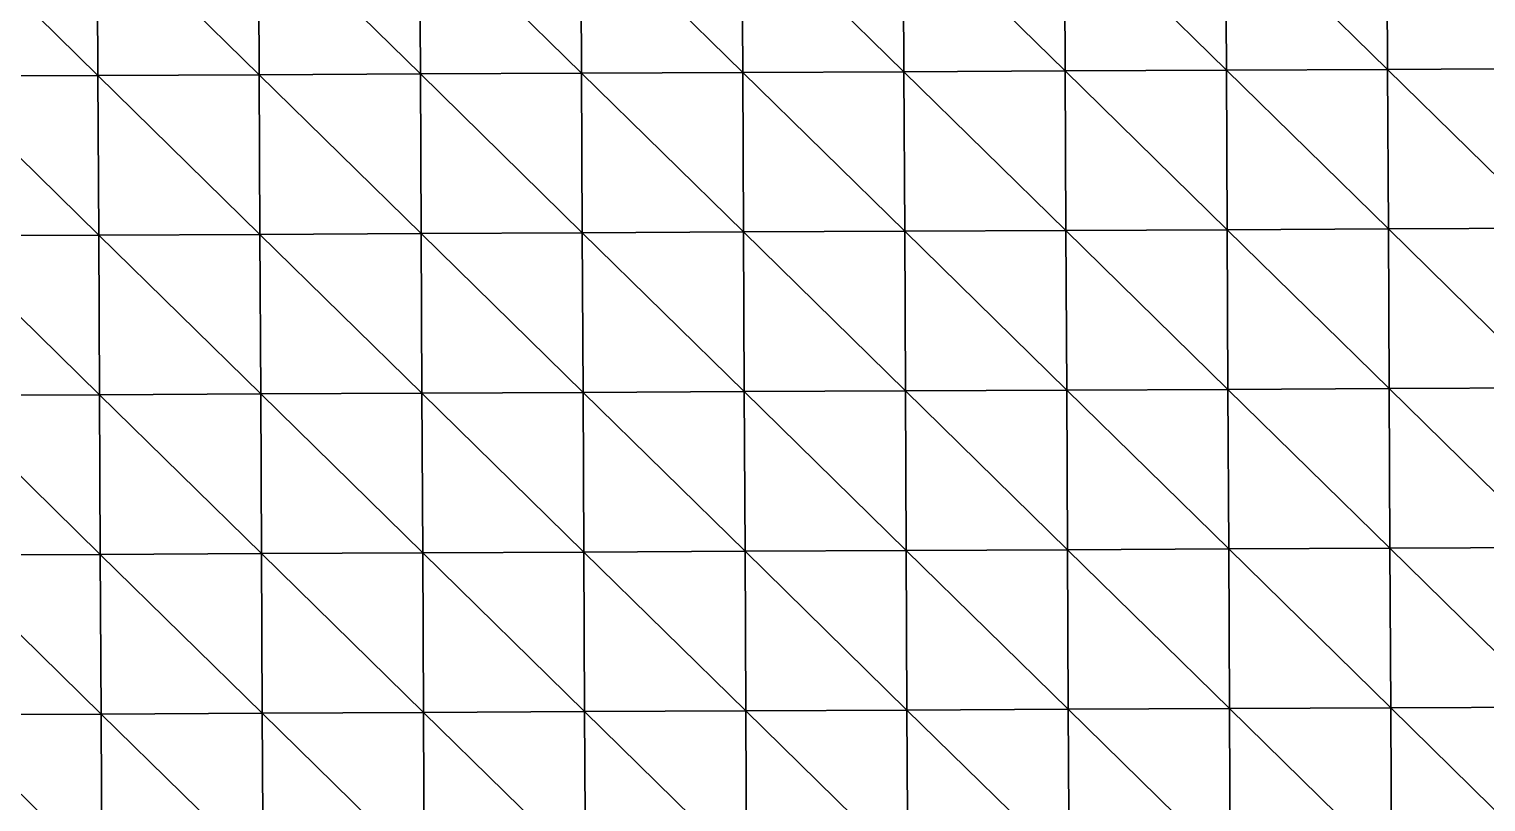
# Model space of a CAD drawing. Extents: x -372 to 678, y -263 to 741.
# Drawn here: x 330.9 to 444.4, y 620.3 to 680.5 of the extents above; entities that cross this region are included whole.
import ezdxf

# ---------------------------------------------------------------- set-up
doc = ezdxf.new("R2010")
doc.units = 0
doc.header["$LTSCALE"] = 0.0254
doc.layers.get('0').update_dxf_attribs({"linetype": 'CONTINUOUS'})
doc.layers.add('LOCATION_SNAPSHOT', color=144, linetype='CONTINUOUS')
doc.layers.add('LOCATION_TERRAIN', color=36, linetype='CONTINUOUS')

# ---------------------------------------------------------------- blocks, each defined once
blk = doc.blocks.new('LOCATION_SNAPSHOT_1')
at = {"color": 8}
mesh = blk.add_polyface(dxfattribs=at)
corners = [(-63.49, 214.77), (675.12, 740.67), (-66.01, 737.09), (677.64, 218.35)]
mesh.append_faces([[corners[k] for k in face] for face in [(0, 1, 2), (1, 0, 3)]], dxfattribs={"vtx0": -1, "color": 8})
blk = doc.blocks.new('LOCATION_TERRAIN_1')
at = {"color": 8}
mesh = blk.add_polyface(dxfattribs=at)
corners = [(336.26, 676.85, 8.59), (336.2, 689.29, 8.61), (323.64, 689.23, 7.62)]
mesh.append_faces([[corners[k] for k in face] for face in [(0, 1, 2)]], dxfattribs={"color": 8})
mesh = blk.add_polyface(dxfattribs=at)
corners = [(336.26, 676.85, 8.59), (323.64, 689.23, 7.62), (323.7, 676.79, 7.59)]
mesh.append_faces([[corners[k] for k in face] for face in [(0, 1, 2)]], dxfattribs={"color": 8})
mesh = blk.add_polyface(dxfattribs=at)
corners = [(348.82, 676.91, 9.58), (348.76, 689.35, 9.6), (336.2, 689.29, 8.61)]
mesh.append_faces([[corners[k] for k in face] for face in [(0, 1, 2)]], dxfattribs={"color": 8})
mesh = blk.add_polyface(dxfattribs=at)
corners = [(348.82, 676.91, 9.58), (336.2, 689.29, 8.61), (336.26, 676.85, 8.59)]
mesh.append_faces([[corners[k] for k in face] for face in [(0, 1, 2)]], dxfattribs={"color": 8})
mesh = blk.add_polyface(dxfattribs=at)
corners = [(361.38, 676.97, 10.01), (361.32, 689.41, 10.09), (348.76, 689.35, 9.6)]
mesh.append_faces([[corners[k] for k in face] for face in [(0, 1, 2)]], dxfattribs={"color": 8})
mesh = blk.add_polyface(dxfattribs=at)
corners = [(361.38, 676.97, 10.01), (348.76, 689.35, 9.6), (348.82, 676.91, 9.58)]
mesh.append_faces([[corners[k] for k in face] for face in [(0, 1, 2)]], dxfattribs={"color": 8})
mesh = blk.add_polyface(dxfattribs=at)
corners = [(373.94, 677.03, 10.02), (373.88, 689.47, 10.19), (361.32, 689.41, 10.09)]
mesh.append_faces([[corners[k] for k in face] for face in [(0, 1, 2)]], dxfattribs={"color": 8})
mesh = blk.add_polyface(dxfattribs=at)
corners = [(373.94, 677.03, 10.02), (361.32, 689.41, 10.09), (361.38, 676.97, 10.01)]
mesh.append_faces([[corners[k] for k in face] for face in [(0, 1, 2)]], dxfattribs={"color": 8})
mesh = blk.add_polyface(dxfattribs=at)
corners = [(386.5, 677.09, 10.03), (386.44, 689.53, 10.29), (373.88, 689.47, 10.19)]
mesh.append_faces([[corners[k] for k in face] for face in [(0, 1, 2)]], dxfattribs={"color": 8})
mesh = blk.add_polyface(dxfattribs=at)
corners = [(386.5, 677.09, 10.03), (373.88, 689.47, 10.19), (373.94, 677.03, 10.02)]
mesh.append_faces([[corners[k] for k in face] for face in [(0, 1, 2)]], dxfattribs={"color": 8})
mesh = blk.add_polyface(dxfattribs=at)
corners = [(399.06, 677.15, 10.2), (399, 689.59, 10.46), (386.44, 689.53, 10.29)]
mesh.append_faces([[corners[k] for k in face] for face in [(0, 1, 2)]], dxfattribs={"color": 8})
mesh = blk.add_polyface(dxfattribs=at)
corners = [(399.06, 677.15, 10.2), (386.44, 689.53, 10.29), (386.5, 677.09, 10.03)]
mesh.append_faces([[corners[k] for k in face] for face in [(0, 1, 2)]], dxfattribs={"color": 8})
mesh = blk.add_polyface(dxfattribs=at)
corners = [(411.63, 677.21, 10.53), (411.57, 689.65, 10.69), (399, 689.59, 10.46)]
mesh.append_faces([[corners[k] for k in face] for face in [(0, 1, 2)]], dxfattribs={"color": 8})
mesh = blk.add_polyface(dxfattribs=at)
corners = [(411.63, 677.21, 10.53), (399, 689.59, 10.46), (399.06, 677.15, 10.2)]
mesh.append_faces([[corners[k] for k in face] for face in [(0, 1, 2)]], dxfattribs={"color": 8})
mesh = blk.add_polyface(dxfattribs=at)
corners = [(424.19, 677.27, 10.85), (424.13, 689.71, 10.92), (411.57, 689.65, 10.69)]
mesh.append_faces([[corners[k] for k in face] for face in [(0, 1, 2)]], dxfattribs={"color": 8})
mesh = blk.add_polyface(dxfattribs=at)
corners = [(424.19, 677.27, 10.85), (411.57, 689.65, 10.69), (411.63, 677.21, 10.53)]
mesh.append_faces([[corners[k] for k in face] for face in [(0, 1, 2)]], dxfattribs={"color": 8})
mesh = blk.add_polyface(dxfattribs=at)
corners = [(436.75, 677.33, 11.18), (436.69, 689.77, 11.2), (424.13, 689.71, 10.92)]
mesh.append_faces([[corners[k] for k in face] for face in [(0, 1, 2)]], dxfattribs={"color": 8})
mesh = blk.add_polyface(dxfattribs=at)
corners = [(436.75, 677.33, 11.18), (424.13, 689.71, 10.92), (424.19, 677.27, 10.85)]
mesh.append_faces([[corners[k] for k in face] for face in [(0, 1, 2)]], dxfattribs={"color": 8})
mesh = blk.add_polyface(dxfattribs=at)
corners = [(449.31, 677.4, 11.52), (449.25, 689.83, 11.53), (436.69, 689.77, 11.2)]
mesh.append_faces([[corners[k] for k in face] for face in [(0, 1, 2)]], dxfattribs={"color": 8})
mesh = blk.add_polyface(dxfattribs=at)
corners = [(449.31, 677.4, 11.52), (436.69, 689.77, 11.2), (436.75, 677.33, 11.18)]
mesh.append_faces([[corners[k] for k in face] for face in [(0, 1, 2)]], dxfattribs={"color": 8})
mesh = blk.add_polyface(dxfattribs=at)
corners = [(336.32, 664.41, 8.1), (336.26, 676.85, 8.59), (323.7, 676.79, 7.59)]
mesh.append_faces([[corners[k] for k in face] for face in [(0, 1, 2)]], dxfattribs={"color": 8})
mesh = blk.add_polyface(dxfattribs=at)
corners = [(336.32, 664.41, 8.1), (323.7, 676.79, 7.59), (323.76, 664.35, 7)]
mesh.append_faces([[corners[k] for k in face] for face in [(0, 1, 2)]], dxfattribs={"color": 8})
mesh = blk.add_polyface(dxfattribs=at)
corners = [(348.88, 664.47, 9.21), (348.82, 676.91, 9.58), (336.26, 676.85, 8.59)]
mesh.append_faces([[corners[k] for k in face] for face in [(0, 1, 2)]], dxfattribs={"color": 8})
mesh = blk.add_polyface(dxfattribs=at)
corners = [(348.88, 664.47, 9.21), (336.26, 676.85, 8.59), (336.32, 664.41, 8.1)]
mesh.append_faces([[corners[k] for k in face] for face in [(0, 1, 2)]], dxfattribs={"color": 8})
mesh = blk.add_polyface(dxfattribs=at)
corners = [(361.44, 664.53, 9.75), (361.38, 676.97, 10.01), (348.82, 676.91, 9.58)]
mesh.append_faces([[corners[k] for k in face] for face in [(0, 1, 2)]], dxfattribs={"color": 8})
mesh = blk.add_polyface(dxfattribs=at)
corners = [(361.44, 664.53, 9.75), (348.82, 676.91, 9.58), (348.88, 664.47, 9.21)]
mesh.append_faces([[corners[k] for k in face] for face in [(0, 1, 2)]], dxfattribs={"color": 8})
mesh = blk.add_polyface(dxfattribs=at)
corners = [(374, 664.6, 9.86), (373.94, 677.03, 10.02), (361.38, 676.97, 10.01)]
mesh.append_faces([[corners[k] for k in face] for face in [(0, 1, 2)]], dxfattribs={"color": 8})
mesh = blk.add_polyface(dxfattribs=at)
corners = [(374, 664.6, 9.86), (361.38, 676.97, 10.01), (361.44, 664.53, 9.75)]
mesh.append_faces([[corners[k] for k in face] for face in [(0, 1, 2)]], dxfattribs={"color": 8})
mesh = blk.add_polyface(dxfattribs=at)
corners = [(386.56, 664.66, 9.98), (386.5, 677.09, 10.03), (373.94, 677.03, 10.02)]
mesh.append_faces([[corners[k] for k in face] for face in [(0, 1, 2)]], dxfattribs={"color": 8})
mesh = blk.add_polyface(dxfattribs=at)
corners = [(386.56, 664.66, 9.98), (373.94, 677.03, 10.02), (374, 664.6, 9.86)]
mesh.append_faces([[corners[k] for k in face] for face in [(0, 1, 2)]], dxfattribs={"color": 8})
mesh = blk.add_polyface(dxfattribs=at)
corners = [(399.12, 664.72, 10.15), (399.06, 677.15, 10.2), (386.5, 677.09, 10.03)]
mesh.append_faces([[corners[k] for k in face] for face in [(0, 1, 2)]], dxfattribs={"color": 8})
mesh = blk.add_polyface(dxfattribs=at)
corners = [(399.12, 664.72, 10.15), (386.5, 677.09, 10.03), (386.56, 664.66, 9.98)]
mesh.append_faces([[corners[k] for k in face] for face in [(0, 1, 2)]], dxfattribs={"color": 8})
mesh = blk.add_polyface(dxfattribs=at)
corners = [(411.69, 664.78, 10.36), (411.63, 677.21, 10.53), (399.06, 677.15, 10.2)]
mesh.append_faces([[corners[k] for k in face] for face in [(0, 1, 2)]], dxfattribs={"color": 8})
mesh = blk.add_polyface(dxfattribs=at)
corners = [(411.69, 664.78, 10.36), (399.06, 677.15, 10.2), (399.12, 664.72, 10.15)]
mesh.append_faces([[corners[k] for k in face] for face in [(0, 1, 2)]], dxfattribs={"color": 8})
mesh = blk.add_polyface(dxfattribs=at)
corners = [(424.25, 664.84, 10.58), (424.19, 677.27, 10.85), (411.63, 677.21, 10.53)]
mesh.append_faces([[corners[k] for k in face] for face in [(0, 1, 2)]], dxfattribs={"color": 8})
mesh = blk.add_polyface(dxfattribs=at)
corners = [(424.25, 664.84, 10.58), (411.63, 677.21, 10.53), (411.69, 664.78, 10.36)]
mesh.append_faces([[corners[k] for k in face] for face in [(0, 1, 2)]], dxfattribs={"color": 8})
mesh = blk.add_polyface(dxfattribs=at)
corners = [(436.81, 664.9, 10.91), (436.75, 677.33, 11.18), (424.19, 677.27, 10.85)]
mesh.append_faces([[corners[k] for k in face] for face in [(0, 1, 2)]], dxfattribs={"color": 8})
mesh = blk.add_polyface(dxfattribs=at)
corners = [(436.81, 664.9, 10.91), (424.19, 677.27, 10.85), (424.25, 664.84, 10.58)]
mesh.append_faces([[corners[k] for k in face] for face in [(0, 1, 2)]], dxfattribs={"color": 8})
mesh = blk.add_polyface(dxfattribs=at)
corners = [(449.37, 664.96, 11.35), (449.31, 677.4, 11.52), (436.75, 677.33, 11.18)]
mesh.append_faces([[corners[k] for k in face] for face in [(0, 1, 2)]], dxfattribs={"color": 8})
mesh = blk.add_polyface(dxfattribs=at)
corners = [(449.37, 664.96, 11.35), (436.75, 677.33, 11.18), (436.81, 664.9, 10.91)]
mesh.append_faces([[corners[k] for k in face] for face in [(0, 1, 2)]], dxfattribs={"color": 8})
mesh = blk.add_polyface(dxfattribs=at)
corners = [(336.38, 651.98, 7.62), (336.32, 664.41, 8.1), (323.76, 664.35, 7)]
mesh.append_faces([[corners[k] for k in face] for face in [(0, 1, 2)]], dxfattribs={"color": 8})
mesh = blk.add_polyface(dxfattribs=at)
corners = [(336.38, 651.98, 7.62), (323.76, 664.35, 7), (323.82, 651.92, 6.4)]
mesh.append_faces([[corners[k] for k in face] for face in [(0, 1, 2)]], dxfattribs={"color": 8})
mesh = blk.add_polyface(dxfattribs=at)
corners = [(348.94, 652.04, 8.83), (348.88, 664.47, 9.21), (336.32, 664.41, 8.1)]
mesh.append_faces([[corners[k] for k in face] for face in [(0, 1, 2)]], dxfattribs={"color": 8})
mesh = blk.add_polyface(dxfattribs=at)
corners = [(348.94, 652.04, 8.83), (336.32, 664.41, 8.1), (336.38, 651.98, 7.62)]
mesh.append_faces([[corners[k] for k in face] for face in [(0, 1, 2)]], dxfattribs={"color": 8})
mesh = blk.add_polyface(dxfattribs=at)
corners = [(361.5, 652.1, 9.48), (361.44, 664.53, 9.75), (348.88, 664.47, 9.21)]
mesh.append_faces([[corners[k] for k in face] for face in [(0, 1, 2)]], dxfattribs={"color": 8})
mesh = blk.add_polyface(dxfattribs=at)
corners = [(361.5, 652.1, 9.48), (348.88, 664.47, 9.21), (348.94, 652.04, 8.83)]
mesh.append_faces([[corners[k] for k in face] for face in [(0, 1, 2)]], dxfattribs={"color": 8})
mesh = blk.add_polyface(dxfattribs=at)
corners = [(374.06, 652.16, 9.7), (374, 664.6, 9.86), (361.44, 664.53, 9.75)]
mesh.append_faces([[corners[k] for k in face] for face in [(0, 1, 2)]], dxfattribs={"color": 8})
mesh = blk.add_polyface(dxfattribs=at)
corners = [(374.06, 652.16, 9.7), (361.44, 664.53, 9.75), (361.5, 652.1, 9.48)]
mesh.append_faces([[corners[k] for k in face] for face in [(0, 1, 2)]], dxfattribs={"color": 8})
mesh = blk.add_polyface(dxfattribs=at)
corners = [(386.62, 652.22, 9.93), (386.56, 664.66, 9.98), (374, 664.6, 9.86)]
mesh.append_faces([[corners[k] for k in face] for face in [(0, 1, 2)]], dxfattribs={"color": 8})
mesh = blk.add_polyface(dxfattribs=at)
corners = [(386.62, 652.22, 9.93), (374, 664.6, 9.86), (374.06, 652.16, 9.7)]
mesh.append_faces([[corners[k] for k in face] for face in [(0, 1, 2)]], dxfattribs={"color": 8})
mesh = blk.add_polyface(dxfattribs=at)
corners = [(399.18, 652.28, 10.09), (399.12, 664.72, 10.15), (386.56, 664.66, 9.98)]
mesh.append_faces([[corners[k] for k in face] for face in [(0, 1, 2)]], dxfattribs={"color": 8})
mesh = blk.add_polyface(dxfattribs=at)
corners = [(399.18, 652.28, 10.09), (386.56, 664.66, 9.98), (386.62, 652.22, 9.93)]
mesh.append_faces([[corners[k] for k in face] for face in [(0, 1, 2)]], dxfattribs={"color": 8})
mesh = blk.add_polyface(dxfattribs=at)
corners = [(411.75, 652.34, 10.19), (411.69, 664.78, 10.36), (399.12, 664.72, 10.15)]
mesh.append_faces([[corners[k] for k in face] for face in [(0, 1, 2)]], dxfattribs={"color": 8})
mesh = blk.add_polyface(dxfattribs=at)
corners = [(411.75, 652.34, 10.19), (399.12, 664.72, 10.15), (399.18, 652.28, 10.09)]
mesh.append_faces([[corners[k] for k in face] for face in [(0, 1, 2)]], dxfattribs={"color": 8})
mesh = blk.add_polyface(dxfattribs=at)
corners = [(424.31, 652.4, 10.3), (424.25, 664.84, 10.58), (411.69, 664.78, 10.36)]
mesh.append_faces([[corners[k] for k in face] for face in [(0, 1, 2)]], dxfattribs={"color": 8})
mesh = blk.add_polyface(dxfattribs=at)
corners = [(424.31, 652.4, 10.3), (411.69, 664.78, 10.36), (411.75, 652.34, 10.19)]
mesh.append_faces([[corners[k] for k in face] for face in [(0, 1, 2)]], dxfattribs={"color": 8})
mesh = blk.add_polyface(dxfattribs=at)
corners = [(436.87, 652.46, 10.63), (436.81, 664.9, 10.91), (424.25, 664.84, 10.58)]
mesh.append_faces([[corners[k] for k in face] for face in [(0, 1, 2)]], dxfattribs={"color": 8})
mesh = blk.add_polyface(dxfattribs=at)
corners = [(436.87, 652.46, 10.63), (424.25, 664.84, 10.58), (424.31, 652.4, 10.3)]
mesh.append_faces([[corners[k] for k in face] for face in [(0, 1, 2)]], dxfattribs={"color": 8})
mesh = blk.add_polyface(dxfattribs=at)
corners = [(449.43, 652.52, 11.19), (449.37, 664.96, 11.35), (436.81, 664.9, 10.91)]
mesh.append_faces([[corners[k] for k in face] for face in [(0, 1, 2)]], dxfattribs={"color": 8})
mesh = blk.add_polyface(dxfattribs=at)
corners = [(449.43, 652.52, 11.19), (436.81, 664.9, 10.91), (436.87, 652.46, 10.63)]
mesh.append_faces([[corners[k] for k in face] for face in [(0, 1, 2)]], dxfattribs={"color": 8})
mesh = blk.add_polyface(dxfattribs=at)
corners = [(336.44, 639.54, 7.15), (336.38, 651.98, 7.62), (323.82, 651.92, 6.4)]
mesh.append_faces([[corners[k] for k in face] for face in [(0, 1, 2)]], dxfattribs={"color": 8})
mesh = blk.add_polyface(dxfattribs=at)
corners = [(336.44, 639.54, 7.15), (323.82, 651.92, 6.4), (323.88, 639.48, 5.83)]
mesh.append_faces([[corners[k] for k in face] for face in [(0, 1, 2)]], dxfattribs={"color": 8})
mesh = blk.add_polyface(dxfattribs=at)
corners = [(349, 639.6, 8.46), (348.94, 652.04, 8.83), (336.38, 651.98, 7.62)]
mesh.append_faces([[corners[k] for k in face] for face in [(0, 1, 2)]], dxfattribs={"color": 8})
mesh = blk.add_polyface(dxfattribs=at)
corners = [(349, 639.6, 8.46), (336.38, 651.98, 7.62), (336.44, 639.54, 7.15)]
mesh.append_faces([[corners[k] for k in face] for face in [(0, 1, 2)]], dxfattribs={"color": 8})
mesh = blk.add_polyface(dxfattribs=at)
corners = [(361.56, 639.66, 9.22), (361.5, 652.1, 9.48), (348.94, 652.04, 8.83)]
mesh.append_faces([[corners[k] for k in face] for face in [(0, 1, 2)]], dxfattribs={"color": 8})
mesh = blk.add_polyface(dxfattribs=at)
corners = [(361.56, 639.66, 9.22), (348.94, 652.04, 8.83), (349, 639.6, 8.46)]
mesh.append_faces([[corners[k] for k in face] for face in [(0, 1, 2)]], dxfattribs={"color": 8})
mesh = blk.add_polyface(dxfattribs=at)
corners = [(374.12, 639.72, 9.55), (374.06, 652.16, 9.7), (361.5, 652.1, 9.48)]
mesh.append_faces([[corners[k] for k in face] for face in [(0, 1, 2)]], dxfattribs={"color": 8})
mesh = blk.add_polyface(dxfattribs=at)
corners = [(374.12, 639.72, 9.55), (361.5, 652.1, 9.48), (361.56, 639.66, 9.22)]
mesh.append_faces([[corners[k] for k in face] for face in [(0, 1, 2)]], dxfattribs={"color": 8})
mesh = blk.add_polyface(dxfattribs=at)
corners = [(386.68, 639.78, 9.88), (386.62, 652.22, 9.93), (374.06, 652.16, 9.7)]
mesh.append_faces([[corners[k] for k in face] for face in [(0, 1, 2)]], dxfattribs={"color": 8})
mesh = blk.add_polyface(dxfattribs=at)
corners = [(386.68, 639.78, 9.88), (374.06, 652.16, 9.7), (374.12, 639.72, 9.55)]
mesh.append_faces([[corners[k] for k in face] for face in [(0, 1, 2)]], dxfattribs={"color": 8})
mesh = blk.add_polyface(dxfattribs=at)
corners = [(399.24, 639.84, 10.04), (399.18, 652.28, 10.09), (386.62, 652.22, 9.93)]
mesh.append_faces([[corners[k] for k in face] for face in [(0, 1, 2)]], dxfattribs={"color": 8})
mesh = blk.add_polyface(dxfattribs=at)
corners = [(399.24, 639.84, 10.04), (386.62, 652.22, 9.93), (386.68, 639.78, 9.88)]
mesh.append_faces([[corners[k] for k in face] for face in [(0, 1, 2)]], dxfattribs={"color": 8})
mesh = blk.add_polyface(dxfattribs=at)
corners = [(411.81, 639.9, 10.04), (411.75, 652.34, 10.19), (399.18, 652.28, 10.09)]
mesh.append_faces([[corners[k] for k in face] for face in [(0, 1, 2)]], dxfattribs={"color": 8})
mesh = blk.add_polyface(dxfattribs=at)
corners = [(411.81, 639.9, 10.04), (399.18, 652.28, 10.09), (399.24, 639.84, 10.04)]
mesh.append_faces([[corners[k] for k in face] for face in [(0, 1, 2)]], dxfattribs={"color": 8})
mesh = blk.add_polyface(dxfattribs=at)
corners = [(424.37, 639.97, 10.04), (424.31, 652.4, 10.3), (411.75, 652.34, 10.19)]
mesh.append_faces([[corners[k] for k in face] for face in [(0, 1, 2)]], dxfattribs={"color": 8})
mesh = blk.add_polyface(dxfattribs=at)
corners = [(424.37, 639.97, 10.04), (411.75, 652.34, 10.19), (411.81, 639.9, 10.04)]
mesh.append_faces([[corners[k] for k in face] for face in [(0, 1, 2)]], dxfattribs={"color": 8})
mesh = blk.add_polyface(dxfattribs=at)
corners = [(436.93, 640.03, 10.38), (436.87, 652.46, 10.63), (424.31, 652.4, 10.3)]
mesh.append_faces([[corners[k] for k in face] for face in [(0, 1, 2)]], dxfattribs={"color": 8})
mesh = blk.add_polyface(dxfattribs=at)
corners = [(436.93, 640.03, 10.38), (424.31, 652.4, 10.3), (424.37, 639.97, 10.04)]
mesh.append_faces([[corners[k] for k in face] for face in [(0, 1, 2)]], dxfattribs={"color": 8})
mesh = blk.add_polyface(dxfattribs=at)
corners = [(449.49, 640.09, 11.04), (449.43, 652.52, 11.19), (436.87, 652.46, 10.63)]
mesh.append_faces([[corners[k] for k in face] for face in [(0, 1, 2)]], dxfattribs={"color": 8})
mesh = blk.add_polyface(dxfattribs=at)
corners = [(449.49, 640.09, 11.04), (436.87, 652.46, 10.63), (436.93, 640.03, 10.38)]
mesh.append_faces([[corners[k] for k in face] for face in [(0, 1, 2)]], dxfattribs={"color": 8})
mesh = blk.add_polyface(dxfattribs=at)
corners = [(336.5, 627.1, 7.3), (336.44, 639.54, 7.15), (323.88, 639.48, 5.83)]
mesh.append_faces([[corners[k] for k in face] for face in [(0, 1, 2)]], dxfattribs={"color": 8})
mesh = blk.add_polyface(dxfattribs=at)
corners = [(336.5, 627.1, 7.3), (323.88, 639.48, 5.83), (323.94, 627.04, 6.09)]
mesh.append_faces([[corners[k] for k in face] for face in [(0, 1, 2)]], dxfattribs={"color": 8})
mesh = blk.add_polyface(dxfattribs=at)
corners = [(349.06, 627.17, 8.51), (349, 639.6, 8.46), (336.44, 639.54, 7.15)]
mesh.append_faces([[corners[k] for k in face] for face in [(0, 1, 2)]], dxfattribs={"color": 8})
mesh = blk.add_polyface(dxfattribs=at)
corners = [(349.06, 627.17, 8.51), (336.44, 639.54, 7.15), (336.5, 627.1, 7.3)]
mesh.append_faces([[corners[k] for k in face] for face in [(0, 1, 2)]], dxfattribs={"color": 8})
mesh = blk.add_polyface(dxfattribs=at)
corners = [(361.62, 627.23, 9.28), (361.56, 639.66, 9.22), (349, 639.6, 8.46)]
mesh.append_faces([[corners[k] for k in face] for face in [(0, 1, 2)]], dxfattribs={"color": 8})
mesh = blk.add_polyface(dxfattribs=at)
corners = [(361.62, 627.23, 9.28), (349, 639.6, 8.46), (349.06, 627.17, 8.51)]
mesh.append_faces([[corners[k] for k in face] for face in [(0, 1, 2)]], dxfattribs={"color": 8})
mesh = blk.add_polyface(dxfattribs=at)
corners = [(374.18, 627.29, 9.72), (374.12, 639.72, 9.55), (361.56, 639.66, 9.22)]
mesh.append_faces([[corners[k] for k in face] for face in [(0, 1, 2)]], dxfattribs={"color": 8})
mesh = blk.add_polyface(dxfattribs=at)
corners = [(374.18, 627.29, 9.72), (361.56, 639.66, 9.22), (361.62, 627.23, 9.28)]
mesh.append_faces([[corners[k] for k in face] for face in [(0, 1, 2)]], dxfattribs={"color": 8})
mesh = blk.add_polyface(dxfattribs=at)
corners = [(386.74, 627.35, 10.16), (386.68, 639.78, 9.88), (374.12, 639.72, 9.55)]
mesh.append_faces([[corners[k] for k in face] for face in [(0, 1, 2)]], dxfattribs={"color": 8})
mesh = blk.add_polyface(dxfattribs=at)
corners = [(386.74, 627.35, 10.16), (374.12, 639.72, 9.55), (374.18, 627.29, 9.72)]
mesh.append_faces([[corners[k] for k in face] for face in [(0, 1, 2)]], dxfattribs={"color": 8})
mesh = blk.add_polyface(dxfattribs=at)
corners = [(399.3, 627.41, 10.42), (399.24, 639.84, 10.04), (386.68, 639.78, 9.88)]
mesh.append_faces([[corners[k] for k in face] for face in [(0, 1, 2)]], dxfattribs={"color": 8})
mesh = blk.add_polyface(dxfattribs=at)
corners = [(399.3, 627.41, 10.42), (386.68, 639.78, 9.88), (386.74, 627.35, 10.16)]
mesh.append_faces([[corners[k] for k in face] for face in [(0, 1, 2)]], dxfattribs={"color": 8})
mesh = blk.add_polyface(dxfattribs=at)
corners = [(411.87, 627.47, 10.54), (411.81, 639.9, 10.04), (399.24, 639.84, 10.04)]
mesh.append_faces([[corners[k] for k in face] for face in [(0, 1, 2)]], dxfattribs={"color": 8})
mesh = blk.add_polyface(dxfattribs=at)
corners = [(411.87, 627.47, 10.54), (399.24, 639.84, 10.04), (399.3, 627.41, 10.42)]
mesh.append_faces([[corners[k] for k in face] for face in [(0, 1, 2)]], dxfattribs={"color": 8})
mesh = blk.add_polyface(dxfattribs=at)
corners = [(424.43, 627.53, 10.65), (424.37, 639.97, 10.04), (411.81, 639.9, 10.04)]
mesh.append_faces([[corners[k] for k in face] for face in [(0, 1, 2)]], dxfattribs={"color": 8})
mesh = blk.add_polyface(dxfattribs=at)
corners = [(424.43, 627.53, 10.65), (411.81, 639.9, 10.04), (411.87, 627.47, 10.54)]
mesh.append_faces([[corners[k] for k in face] for face in [(0, 1, 2)]], dxfattribs={"color": 8})
mesh = blk.add_polyface(dxfattribs=at)
corners = [(436.99, 627.59, 11.09), (436.93, 640.03, 10.38), (424.37, 639.97, 10.04)]
mesh.append_faces([[corners[k] for k in face] for face in [(0, 1, 2)]], dxfattribs={"color": 8})
mesh = blk.add_polyface(dxfattribs=at)
corners = [(436.99, 627.59, 11.09), (424.37, 639.97, 10.04), (424.43, 627.53, 10.65)]
mesh.append_faces([[corners[k] for k in face] for face in [(0, 1, 2)]], dxfattribs={"color": 8})
mesh = blk.add_polyface(dxfattribs=at)
corners = [(449.55, 627.65, 11.86), (449.49, 640.09, 11.04), (436.93, 640.03, 10.38)]
mesh.append_faces([[corners[k] for k in face] for face in [(0, 1, 2)]], dxfattribs={"color": 8})
mesh = blk.add_polyface(dxfattribs=at)
corners = [(449.55, 627.65, 11.86), (436.93, 640.03, 10.38), (436.99, 627.59, 11.09)]
mesh.append_faces([[corners[k] for k in face] for face in [(0, 1, 2)]], dxfattribs={"color": 8})
mesh = blk.add_polyface(dxfattribs=at)
corners = [(336.56, 614.67, 7.46), (336.5, 627.1, 7.3), (323.94, 627.04, 6.09)]
mesh.append_faces([[corners[k] for k in face] for face in [(0, 1, 2)]], dxfattribs={"color": 8})
mesh = blk.add_polyface(dxfattribs=at)
corners = [(336.56, 614.67, 7.46), (323.94, 627.04, 6.09), (324, 614.61, 6.36)]
mesh.append_faces([[corners[k] for k in face] for face in [(0, 1, 2)]], dxfattribs={"color": 8})
mesh = blk.add_polyface(dxfattribs=at)
corners = [(349.12, 614.73, 8.56), (349.06, 627.17, 8.51), (336.5, 627.1, 7.3)]
mesh.append_faces([[corners[k] for k in face] for face in [(0, 1, 2)]], dxfattribs={"color": 8})
mesh = blk.add_polyface(dxfattribs=at)
corners = [(349.12, 614.73, 8.56), (336.5, 627.1, 7.3), (336.56, 614.67, 7.46)]
mesh.append_faces([[corners[k] for k in face] for face in [(0, 1, 2)]], dxfattribs={"color": 8})
mesh = blk.add_polyface(dxfattribs=at)
corners = [(361.68, 614.79, 9.34), (361.62, 627.23, 9.28), (349.06, 627.17, 8.51)]
mesh.append_faces([[corners[k] for k in face] for face in [(0, 1, 2)]], dxfattribs={"color": 8})
mesh = blk.add_polyface(dxfattribs=at)
corners = [(361.68, 614.79, 9.34), (349.06, 627.17, 8.51), (349.12, 614.73, 8.56)]
mesh.append_faces([[corners[k] for k in face] for face in [(0, 1, 2)]], dxfattribs={"color": 8})
mesh = blk.add_polyface(dxfattribs=at)
corners = [(374.24, 614.85, 9.89), (374.18, 627.29, 9.72), (361.62, 627.23, 9.28)]
mesh.append_faces([[corners[k] for k in face] for face in [(0, 1, 2)]], dxfattribs={"color": 8})
mesh = blk.add_polyface(dxfattribs=at)
corners = [(374.24, 614.85, 9.89), (361.62, 627.23, 9.28), (361.68, 614.79, 9.34)]
mesh.append_faces([[corners[k] for k in face] for face in [(0, 1, 2)]], dxfattribs={"color": 8})
mesh = blk.add_polyface(dxfattribs=at)
corners = [(386.8, 614.91, 10.44), (386.74, 627.35, 10.16), (374.18, 627.29, 9.72)]
mesh.append_faces([[corners[k] for k in face] for face in [(0, 1, 2)]], dxfattribs={"color": 8})
mesh = blk.add_polyface(dxfattribs=at)
corners = [(386.8, 614.91, 10.44), (374.18, 627.29, 9.72), (374.24, 614.85, 9.89)]
mesh.append_faces([[corners[k] for k in face] for face in [(0, 1, 2)]], dxfattribs={"color": 8})
mesh = blk.add_polyface(dxfattribs=at)
corners = [(399.36, 614.97, 10.81), (399.3, 627.41, 10.42), (386.74, 627.35, 10.16)]
mesh.append_faces([[corners[k] for k in face] for face in [(0, 1, 2)]], dxfattribs={"color": 8})
mesh = blk.add_polyface(dxfattribs=at)
corners = [(399.36, 614.97, 10.81), (386.74, 627.35, 10.16), (386.8, 614.91, 10.44)]
mesh.append_faces([[corners[k] for k in face] for face in [(0, 1, 2)]], dxfattribs={"color": 8})
mesh = blk.add_polyface(dxfattribs=at)
corners = [(411.93, 615.03, 11.03), (411.87, 627.47, 10.54), (399.3, 627.41, 10.42)]
mesh.append_faces([[corners[k] for k in face] for face in [(0, 1, 2)]], dxfattribs={"color": 8})
mesh = blk.add_polyface(dxfattribs=at)
corners = [(411.93, 615.03, 11.03), (399.3, 627.41, 10.42), (399.36, 614.97, 10.81)]
mesh.append_faces([[corners[k] for k in face] for face in [(0, 1, 2)]], dxfattribs={"color": 8})
mesh = blk.add_polyface(dxfattribs=at)
corners = [(424.49, 615.09, 11.25), (424.43, 627.53, 10.65), (411.87, 627.47, 10.54)]
mesh.append_faces([[corners[k] for k in face] for face in [(0, 1, 2)]], dxfattribs={"color": 8})
mesh = blk.add_polyface(dxfattribs=at)
corners = [(424.49, 615.09, 11.25), (411.87, 627.47, 10.54), (411.93, 615.03, 11.03)]
mesh.append_faces([[corners[k] for k in face] for face in [(0, 1, 2)]], dxfattribs={"color": 8})
mesh = blk.add_polyface(dxfattribs=at)
corners = [(437.05, 615.15, 11.81), (436.99, 627.59, 11.09), (424.43, 627.53, 10.65)]
mesh.append_faces([[corners[k] for k in face] for face in [(0, 1, 2)]], dxfattribs={"color": 8})
mesh = blk.add_polyface(dxfattribs=at)
corners = [(437.05, 615.15, 11.81), (424.43, 627.53, 10.65), (424.49, 615.09, 11.25)]
mesh.append_faces([[corners[k] for k in face] for face in [(0, 1, 2)]], dxfattribs={"color": 8})
mesh = blk.add_polyface(dxfattribs=at)
corners = [(449.61, 615.21, 12.68), (449.55, 627.65, 11.86), (436.99, 627.59, 11.09)]
mesh.append_faces([[corners[k] for k in face] for face in [(0, 1, 2)]], dxfattribs={"color": 8})
mesh = blk.add_polyface(dxfattribs=at)
corners = [(449.61, 615.21, 12.68), (436.99, 627.59, 11.09), (437.05, 615.15, 11.81)]
mesh.append_faces([[corners[k] for k in face] for face in [(0, 1, 2)]], dxfattribs={"color": 8})

msp = doc.modelspace()

# ---------------------------------------------------------------- block references
at = {"layer": 'LOCATION_SNAPSHOT', "color": 0}
msp.add_blockref('LOCATION_SNAPSHOT_1', (0, 0), dxfattribs=at)
at = {"layer": 'LOCATION_TERRAIN', "color": 0}
msp.add_blockref('LOCATION_TERRAIN_1', (0, 0), dxfattribs=at)

doc.saveas('drawing.dxf')
